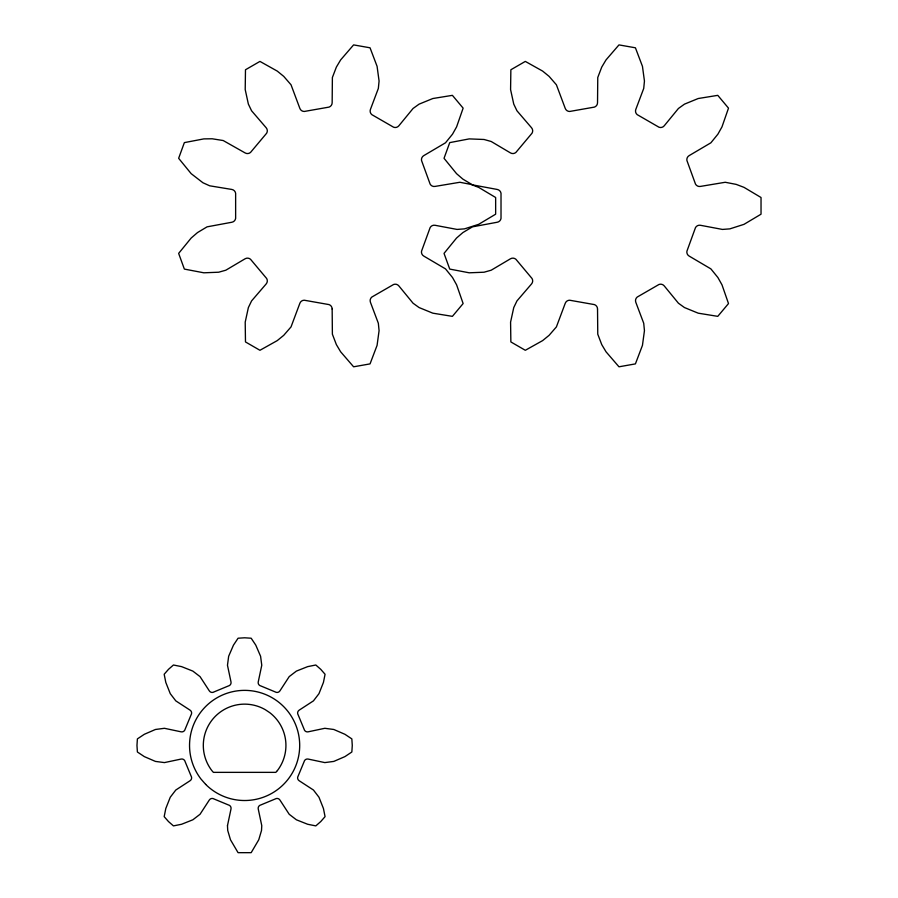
<?xml version="1.0" encoding="UTF-8"?>
<svg xmlns="http://www.w3.org/2000/svg" width="898" height="898" viewBox="0 0 898 898"><rect width="100%" height="100%" fill="white"/><g stroke="black" fill="none" stroke-linecap="round" stroke-linejoin="round"><path stroke-width="1.35" d="M332.159 309.035L332.383 334.191L336.368 344.596L340.645 351.791L353.599 366.799L370.043 363.892L377.081 345.371L379.079 330.655L378.339 323.258L370.436 302.289A4.625 4.625 0 0 1 373.108 296.318L392.336 285.216A4.625 4.625 0 0 1 398.847 285.89L413.058 303.221L419.085 307.554L432.836 313.178L452.401 316.354L463.132 303.558L456.611 284.846L452.525 277.538L445.498 268.884L423.834 256.11A4.625 4.625 0 0 1 422.038 249.812L429.637 228.956A4.625 4.625 0 0 1 435.047 225.286L457.071 229.428L464.479 228.867L478.634 224.343L495.651 214.195L495.651 197.504L478.634 187.356L470.799 184.382L459.866 182.272L435.047 186.414A4.625 4.625 0 0 1 429.637 182.743L422.038 161.887A4.625 4.625 0 0 1 423.834 155.59L445.498 142.804L452.525 134.161L456.611 126.854L463.132 108.142L452.401 95.345L432.836 98.522L419.085 104.146L413.058 108.478L398.847 125.81A4.625 4.625 0 0 1 392.336 126.483L373.108 115.382A4.625 4.625 0 0 1 370.436 109.41L378.339 88.442L379.079 81.045L377.081 66.329L370.043 47.796L353.599 44.9L340.645 59.908L336.368 67.092L332.383 77.497L332.159 102.664A4.625 4.625 0 0 1 327.602 107.356L305.735 111.206A4.625 4.625 0 0 1 299.842 108.355L291.031 84.794L283.734 76.375L277.246 71.088L259.949 61.412L245.48 69.763L245.21 89.587L248.364 104.089L251.586 110.791L266.19 127.785A4.625 4.625 0 0 1 265.718 134.318L251.451 151.324A4.625 4.625 0 0 1 245.098 152.918L223.198 140.537L212.197 138.786L203.824 138.898L184.359 142.614L178.646 158.306L191.173 173.662L202.926 182.754L209.694 185.807L231.807 189.444A4.625 4.625 0 0 1 235.635 194.754L235.635 216.946A4.625 4.625 0 0 1 231.807 222.255L207.068 226.846L197.515 232.571L191.173 238.037L178.646 253.393L184.359 269.086L203.824 272.801L218.674 272.217L225.825 270.208L245.098 258.781A4.625 4.625 0 0 1 251.451 260.375L265.718 277.381A4.625 4.625 0 0 1 266.19 283.914L251.586 300.909L248.364 307.599L245.21 322.113L245.48 341.936L259.949 350.287L277.246 340.611L283.734 335.324L291.031 326.906L299.842 303.344A4.625 4.625 0 0 1 305.735 300.482L327.602 304.343A4.625 4.625 0 0 1 332.159 309.035M597.529 309.035L597.765 334.191L601.739 344.596L606.027 351.791L618.969 366.799L635.414 363.892L642.452 345.371L644.45 330.655L643.72 323.258L635.806 302.289A4.625 4.625 0 0 1 638.489 296.318L657.706 285.216A4.625 4.625 0 0 1 664.228 285.89L678.428 303.221L684.467 307.554L698.206 313.178L717.771 316.354L728.503 303.558L721.992 284.846L717.906 277.538L710.879 268.884L689.204 256.11A4.625 4.625 0 0 1 687.419 249.812L695.007 228.956A4.625 4.625 0 0 1 700.429 225.286L722.452 229.428L729.861 228.867L744.004 224.343L761.033 214.195L761.033 197.504L744.004 187.356L736.18 184.382L725.236 182.272L700.429 186.414A4.625 4.625 0 0 1 695.007 182.743L687.419 161.887A4.625 4.625 0 0 1 689.204 155.59L710.879 142.804L717.906 134.161L721.992 126.854L728.503 108.142L717.771 95.345L698.206 98.522L684.467 104.146L678.428 108.478L664.228 125.81A4.625 4.625 0 0 1 657.706 126.483L638.489 115.382A4.625 4.625 0 0 1 635.806 109.41L643.72 88.442L644.45 81.045L642.452 66.329L635.414 47.796L618.969 44.9L606.027 59.908L601.739 67.092L597.765 77.497L597.529 102.664A4.625 4.625 0 0 1 592.972 107.356L571.117 111.206A4.625 4.625 0 0 1 565.224 108.355L556.401 84.794L549.105 76.375L542.628 71.088L525.319 61.412L510.861 69.763L510.58 89.587L513.746 104.089L516.956 110.791L531.56 127.785A4.625 4.625 0 0 1 531.088 134.318L516.821 151.324A4.625 4.625 0 0 1 510.479 152.918L491.195 141.491L484.044 139.482L469.205 138.898L449.741 142.614L444.027 158.306L456.554 173.662L462.885 179.129L472.449 184.853L497.178 189.444A4.625 4.625 0 0 1 501.017 194.754L501.017 216.946A4.625 4.625 0 0 1 497.178 222.255L472.449 226.846L462.885 232.571L456.554 238.037L444.027 253.393L449.741 269.086L469.205 272.801L484.044 272.217L491.195 270.208L510.479 258.781A4.625 4.625 0 0 1 516.821 260.375L531.088 277.381A4.625 4.625 0 0 1 531.56 283.914L516.956 300.909L513.746 307.599L510.58 322.113L510.861 341.936L525.319 350.287L542.628 340.611L549.105 335.324L556.401 326.906L565.224 303.344A4.625 4.625 0 0 1 571.117 300.482L592.972 304.343A4.625 4.625 0 0 1 597.529 309.035M227.475 825.644L227.733 830.482L230.483 839.776L238.071 852.673L251.171 852.673L258.759 839.776L261.509 830.482L261.767 825.644L258.242 808.975A3.401 3.401 0 0 1 260.858 804.934L275.203 798.984A3.401 3.401 0 0 1 279.907 799.995L289.201 814.273L296.396 819.795L307.666 824.263L315.815 825.891L320.743 821.569L325.065 816.641L323.437 808.492L318.97 797.222L313.447 790.027L299.169 780.732A3.401 3.401 0 0 1 298.158 776.029L304.108 761.684A3.401 3.401 0 0 1 308.149 759.068L324.818 762.593L333.798 761.414L344.933 756.61L351.848 751.996L352.274 745.452L351.848 738.897L344.933 734.295L333.798 729.479L324.818 728.3L308.149 731.825A3.401 3.401 0 0 1 304.108 729.21L298.158 714.864A3.401 3.401 0 0 1 299.169 710.161L313.447 700.867L318.97 693.671L323.437 682.413L325.065 674.263L320.743 669.324L315.815 665.003L307.666 666.63L296.396 671.098L289.201 676.621L279.907 690.899A3.401 3.401 0 0 1 275.203 691.909L260.858 685.96A3.401 3.401 0 0 1 258.242 681.93L261.767 665.261L260.588 656.27L255.784 645.134L251.171 638.22L244.626 637.793L238.071 638.22L233.469 645.134L228.653 656.27L227.475 665.261L230.999 681.93A3.401 3.401 0 0 1 228.384 685.96L214.038 691.909A3.401 3.401 0 0 1 209.335 690.899L200.041 676.621L192.846 671.098L181.587 666.63L173.437 665.003L168.498 669.324L164.177 674.263L165.804 682.413L170.272 693.671L175.795 700.867L190.073 710.161A3.401 3.401 0 0 1 191.083 714.864L185.134 729.21A3.401 3.401 0 0 1 181.104 731.825L164.435 728.3L155.444 729.479L144.32 734.295L137.394 738.897L136.967 745.452L137.394 751.996L144.32 756.61L155.444 761.414L164.435 762.593L181.104 759.068A3.401 3.401 0 0 1 185.134 761.684L191.083 776.029A3.401 3.401 0 0 1 190.073 780.732L175.795 790.027L170.272 797.222L165.804 808.492L164.177 816.641L168.498 821.569L173.437 825.891L181.587 824.263L192.846 819.795L200.041 814.273L209.335 799.995A3.401 3.401 0 0 1 214.038 798.984L228.384 804.934A3.401 3.401 0 0 1 230.999 808.975L227.475 825.644M277.392 770.596L275.843 772.359L213.398 772.359L211.849 770.596A41.308 41.308 0 0 1 265.28 709.678L269.77 712.675A41.308 41.308 0 0 1 277.392 770.596M205.676 784.392L200.928 778.981A55.081 55.081 0 0 1 235.063 691.202A55.081 55.081 0 0 1 297.148 762.009A55.081 55.081 0 0 1 205.676 784.392"/></g></svg>
